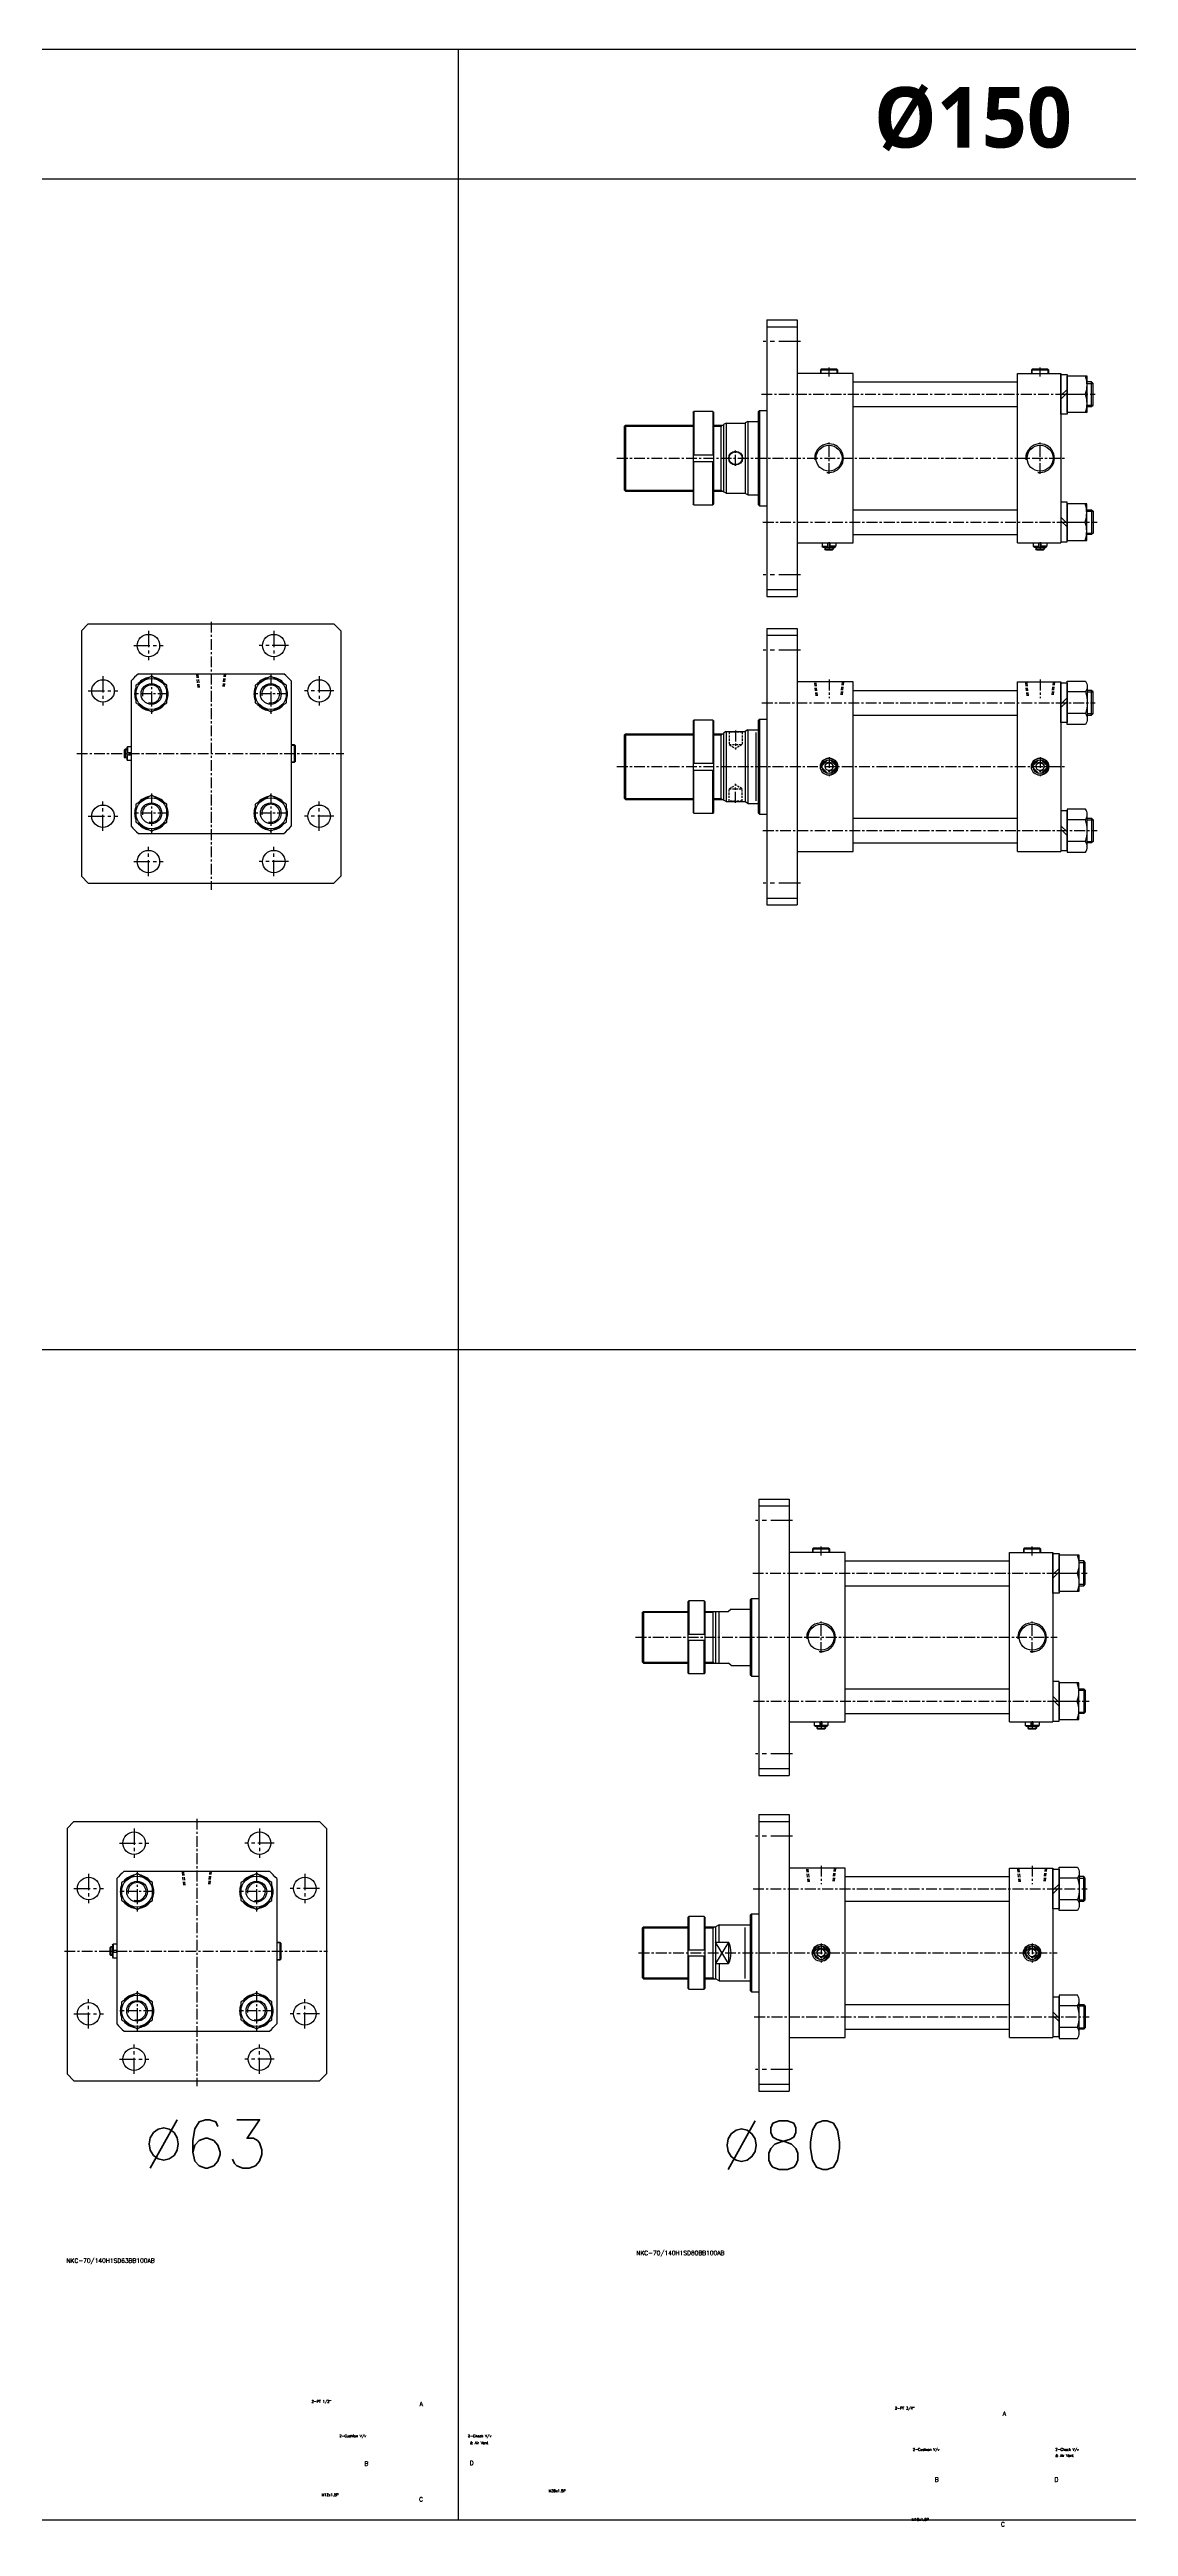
# Model space of a CAD drawing. Extents: x -819 to 29893, y -8942 to 9886.
# Drawn here: x 895 to 2142, y -7 to 2859 of the extents above; entities that cross this region are included whole.
import ezdxf

# ---------------------------------------------------------------- set-up
doc = ezdxf.new("R2010")
doc.units = 0
doc.header["$LTSCALE"] = 10
doc.header["$MEASUREMENT"] = 0
for name, pattern in [('CENTER', [2, 1.25, -0.25, 0.25, -0.25]), ('CENTERX2', [4, 2.5, -0.5, 0.5, -0.5]), ('HIDDEN', [0.375, 0.25, -0.125])]:
    doc.linetypes.add(name, pattern=pattern)
doc.layers.get('0').update_dxf_attribs({"linetype": 'CONTINUOUS'})
doc.layers.get('DEFPOINTS').update_dxf_attribs({"linetype": 'CONTINUOUS'})
for name, color, linetype in [('CEN', 1, 'CENTERX2'), ('CENTER', 1, 'CENTER'), ('ML', 7, 'CONTINUOUS'), ('THIN', 3, 'CONTINUOUS')]:
    doc.layers.add(name, color=color, linetype=linetype)
doc.styles.add('GHS', font='romans', dxfattribs={"bigfont": 'ghs'})
doc.styles.add('문자', font='romans.shx')

msp = doc.modelspace()

# ---------------------------------------------------------------- linework, layer by layer
for p, q in [((9187.2, 2859.1), (0, 2859.1)), ((1367.6, 0), (1367.6, 2859.1)), ((9187.2, 2709.1), (0, 2709.1)), ((9187.2, 1354.5), (0, 1354.5)), ((9187.2, 0), (0, 0))]:
    msp.add_line(p, q)
at = {"layer": 'CEN', "color": 1, "linetype": 'CENTER', "ltscale": 2}
for p, q in [((1763.1, 2521.2), (1720.1, 2521.2)), ((1763.1, 2251.2), (1720.1, 2251.2)), ((1763.1, 2164.2), (1720.1, 2164.2)), ((1763.1, 1894.2), (1720.1, 1894.2)), ((1753.9, 1156.7), (1710.9, 1156.7)), ((1753.9, 886.7), (1710.9, 886.7)), ((1753.9, 791.5), (1710.9, 791.5)), ((1753.9, 521.5), (1710.9, 521.5))]:
    msp.add_line(p, q, dxfattribs=at)
at = {"layer": 'CEN', "color": 1, "linetype": 'CENTER', "ltscale": 1.5}
for p, q in [((1009.1, 2186.3), (1009.1, 2152.3)), ((1154.1, 2186.3), (1154.1, 2152.3)), ((992.1, 2169.3), (1026.1, 2169.3)), ((1171.1, 2169.3), (1137.1, 2169.3)), ((956.6, 2133.8), (956.6, 2099.8)), ((1206.6, 2133.8), (1206.6, 2099.8)), ((939.6, 2116.8), (973.6, 2116.8)), ((1223.6, 2116.8), (1189.6, 2116.8)), ((956.6, 1954.8), (956.6, 1988.8)), ((1206.6, 1954.8), (1206.6, 1988.8)), ((939.6, 1971.8), (973.6, 1971.8)), ((1223.6, 1971.8), (1189.6, 1971.8)), ((1009.1, 1902.3), (1009.1, 1936.3)), ((1154.1, 1902.3), (1154.1, 1936.3)), ((992.1, 1919.3), (1026.1, 1919.3)), ((1171.1, 1919.3), (1137.1, 1919.3)), ((975.5, 783.4), (1009.5, 783.4)), ((992.5, 800.4), (992.5, 766.4)), ((1154.5, 783.4), (1120.5, 783.4)), ((1137.5, 800.4), (1137.5, 766.4)), ((940, 747.9), (940, 713.9)), ((1190, 747.9), (1190, 713.9)), ((923, 730.9), (957, 730.9)), ((1207, 730.9), (1173, 730.9)), ((940, 568.9), (940, 602.9)), ((1190, 568.9), (1190, 602.9)), ((923, 585.9), (957, 585.9)), ((1207, 585.9), (1173, 585.9)), ((992.5, 516.4), (992.5, 550.4)), ((1137.5, 516.4), (1137.5, 550.4)), ((975.5, 533.4), (1009.5, 533.4)), ((1154.5, 533.4), (1120.5, 533.4))]:
    msp.add_line(p, q, dxfattribs=at)
at = {"layer": 'CENTER'}
for p, q in [((1012.6, 2136.2), (1012.6, 2090.3)), ((1150.6, 2136.2), (1150.6, 2090.3)), ((1032.5, 2113.3), (992.7, 2113.3)), ((1170.5, 2113.3), (1130.7, 2113.3)), ((1012.6, 1998.2), (1012.6, 1952.3)), ((1150.6, 1998.2), (1150.6, 1952.3)), ((1032.5, 1975.3), (992.7, 1975.3)), ((1170.5, 1975.3), (1130.7, 1975.3)), ((996, 750.3), (996, 704.4)), ((1134, 750.3), (1134, 704.4)), ((1015.9, 727.4), (976.1, 727.4)), ((1153.9, 727.4), (1114.1, 727.4)), ((996, 612.3), (996, 566.4)), ((1134, 612.3), (1134, 566.4)), ((1015.9, 589.4), (976.1, 589.4)), ((1153.9, 589.4), (1114.1, 589.4))]:
    msp.add_line(p, q, dxfattribs=at)
at = {"layer": 'DEFPOINTS', "color": 0, "linetype": 'ByBlock'}
for p in [(1759.1, 2189.2), (1724.1, 2084.2), (1724.1, 1974.2), (1749.9, 816.5)]:
    msp.add_point(p, dxfattribs=at)
at = {"layer": 'ML'}
for p, q in [((1724.1, 2546.2), (1724.1, 2226.2)), ((1724.1, 2546.2), (1759.1, 2546.2)), ((1724.1, 2538.2), (1759.1, 2538.2)), ((1759.1, 2546.2), (1759.1, 2226.2)), ((1824.1, 2484.2), (1759.1, 2484.2)), ((1787.1, 2489.2), (1786.1, 2488.2)), ((1806.1, 2488.2), (1786.1, 2488.2)), ((1786.1, 2488.2), (1786.1, 2484.2)), ((1805.1, 2489.2), (1787.1, 2489.2)), ((1805.1, 2489.2), (1806.1, 2488.2)), ((1806.1, 2484.2), (1806.1, 2488.2)), ((1824.1, 2288.2), (1824.1, 2484.2)), ((2014.1, 2484.2), (2064.1, 2484.2)), ((2014.1, 2288.2), (2014.1, 2484.2)), ((2031.1, 2489.2), (2030.1, 2488.2)), ((2050.1, 2488.2), (2030.1, 2488.2)), ((2030.1, 2488.2), (2030.1, 2484.2)), ((2049.1, 2489.2), (2031.1, 2489.2)), ((2049.1, 2489.2), (2050.1, 2488.2)), ((2050.1, 2484.2), (2050.1, 2488.2)), ((2064.1, 2484.2), (2064.1, 2288.2)), ((2071.3, 2465.8), (2064.1, 2458.6)), ((2099.7, 2445.9), (2099.7, 2474.5)), ((1638.9, 2439.2), (1639.9, 2440.2)), ((1638.9, 2439.2), (1638.9, 2333.2)), ((1639.9, 2440.2), (1639.9, 2390.2)), ((1661.9, 2440.2), (1639.9, 2440.2)), ((1661.9, 2440.2), (1661.9, 2390.2)), ((1661.9, 2440.2), (1662.9, 2439.2)), ((1662.9, 2333.2), (1662.9, 2439.2)), ((1715.6, 2441.2), (1714.1, 2439.7)), ((1714.1, 2439.7), (1714.1, 2332.7)), ((1715.6, 2441.2), (1715.6, 2331.2)), ((1715.6, 2441.2), (1724.1, 2441.2)), ((2071.3, 2461.8), (2064.1, 2454.6)), ((2071.3, 2460.2), (2092.2, 2460.2)), ((1559.1, 2422.7), (1560.6, 2424.2)), ((1559.1, 2422.7), (1559.1, 2349.7)), ((1560.6, 2424.2), (1560.6, 2348.2)), ((1671.1, 2424.2), (1671.1, 2348.2)), ((1677.1, 2426.7), (1674.1, 2425)), ((1674.1, 2425), (1674.1, 2347.4)), ((1677.1, 2426.7), (1677.1, 2345.7)), ((1702.1, 2428.7), (1699.1, 2427)), ((1699.1, 2427), (1699.1, 2345.4)), ((1702.1, 2428.7), (1702.1, 2343.7)), ((1638.9, 2390.2), (1662.9, 2390.2)), ((1638.9, 2382.2), (1662.9, 2382.2)), ((1639.9, 2332.2), (1639.9, 2382.2)), ((1661.9, 2332.2), (1661.9, 2382.2)), ((1559.1, 2349.7), (1560.6, 2348.2)), ((1639.9, 2332.2), (1638.9, 2333.2)), ((1639.9, 2332.2), (1661.9, 2332.2)), ((1661.9, 2332.2), (1662.9, 2333.2)), ((1677.1, 2345.7), (1674.1, 2347.4)), ((1702.1, 2343.7), (1699.1, 2345.4)), ((1715.6, 2331.2), (1714.1, 2332.7)), ((1715.6, 2331.2), (1724.1, 2331.2)), ((2099.7, 2326.5), (2099.7, 2297.9)), ((2071.3, 2310.6), (2064.1, 2317.8)), ((2071.3, 2306.6), (2064.1, 2313.8)), ((2071.3, 2312.2), (2092.2, 2312.2)), ((1759.1, 2288.2), (1824.1, 2288.2)), ((1788.1, 2288.2), (1788.1, 2284.2)), ((1788.1, 2284.2), (1794.8, 2284.2)), ((1789.1, 2283.2), (1788.1, 2284.2)), ((1789.1, 2283.2), (1803.1, 2283.2)), ((1791.1, 2283.2), (1791.1, 2281.2)), ((1791.1, 2281.2), (1801.1, 2281.2)), ((1792.1, 2280.2), (1791.1, 2281.2)), ((1792.1, 2280.2), (1800.1, 2280.2)), ((1794.8, 2283.2), (1794.8, 2288.2)), ((1797.4, 2283.2), (1797.4, 2288.2)), ((1804.1, 2284.2), (1797.4, 2284.2)), ((1800.1, 2280.2), (1801.1, 2281.2)), ((1801.1, 2283.2), (1801.1, 2281.2)), ((1803.1, 2283.2), (1804.1, 2284.2)), ((1804.1, 2288.2), (1804.1, 2284.2)), ((2014.1, 2288.2), (2064.1, 2288.2)), ((2032.1, 2288.2), (2032.1, 2284.2)), ((2032.1, 2284.2), (2038.8, 2284.2)), ((2033.1, 2283.2), (2032.1, 2284.2)), ((2033.1, 2283.2), (2047.1, 2283.2)), ((2035.1, 2283.2), (2035.1, 2281.2)), ((2035.1, 2281.2), (2045.1, 2281.2)), ((2036.1, 2280.2), (2035.1, 2281.2)), ((2036.1, 2280.2), (2044.1, 2280.2)), ((2038.8, 2283.2), (2038.8, 2288.2)), ((2041.4, 2283.2), (2041.4, 2288.2)), ((2048.1, 2284.2), (2041.4, 2284.2)), ((2044.1, 2280.2), (2045.1, 2281.2)), ((2045.1, 2283.2), (2045.1, 2281.2)), ((2047.1, 2283.2), (2048.1, 2284.2)), ((2048.1, 2288.2), (2048.1, 2284.2)), ((1724.1, 2234.2), (1759.1, 2234.2)), ((1724.1, 2226.2), (1759.1, 2226.2)), ((939.6, 2194.3), (931.6, 2186.3)), ((931.6, 2186.3), (931.6, 1902.3)), ((939.6, 2194.3), (1223.6, 2194.3)), ((1223.6, 2194.3), (1231.6, 2186.3)), ((1231.6, 2186.3), (1231.6, 1902.3)), ((1724.1, 2189.2), (1724.1, 1869.2)), ((1724.1, 2189.2), (1759.1, 2189.2)), ((1724.1, 2181.2), (1759.1, 2181.2)), ((1759.1, 2189.2), (1759.1, 1869.2)), ((989.1, 2128.4), (989.1, 2004.3)), ((997.6, 2136.8), (1165.7, 2136.8)), ((1174.1, 2128.4), (1174.1, 2004.3)), ((1824.1, 2127.2), (1759.1, 2127.2)), ((1824.1, 1931.2), (1824.1, 2127.2)), ((2014.1, 1931.2), (2014.1, 2127.2)), ((2014.1, 2127.2), (2064.1, 2127.2)), ((2064.1, 2127.2), (2064.1, 1931.2)), ((2094.6, 2122), (2094.6, 2084.4)), ((2071.3, 2108.8), (2064.1, 2101.6)), ((2071.3, 2104.7), (2064.1, 2097.5)), ((2092.6, 2115.7), (2071.3, 2115.7)), ((2099.7, 2088.9), (2099.7, 2117.5)), ((1559.1, 2065.7), (1560.6, 2067.2)), ((1559.1, 2065.7), (1559.1, 1992.7)), ((1560.6, 2067.2), (1560.6, 1991.2)), ((1638.9, 2082.2), (1639.9, 2083.2)), ((1638.9, 2082.2), (1638.9, 1976.2)), ((1639.9, 2083.2), (1639.9, 2033.2)), ((1661.9, 2083.2), (1639.9, 2083.2)), ((1661.9, 2083.2), (1661.9, 2033.2)), ((1661.9, 2083.2), (1662.9, 2082.2)), ((1662.9, 1976.2), (1662.9, 2082.2)), ((1671.1, 2067.2), (1671.1, 1991.2)), ((1677.1, 2069.7), (1674.1, 2067.9)), ((1674.1, 2067.9), (1674.1, 1990.4)), ((1677.1, 2069.7), (1677.1, 1988.7)), ((1702.1, 2071.7), (1699.1, 2069.9)), ((1699.1, 2069.9), (1699.1, 1988.4)), ((1702.1, 2071.7), (1702.1, 1986.7)), ((1715.6, 2084.2), (1714.1, 2082.7)), ((1714.1, 2082.7), (1714.1, 1975.7)), ((1715.6, 2084.2), (1715.6, 1974.2)), ((1715.6, 2084.2), (1724.1, 2084.2)), ((2092.6, 2090.6), (2071.3, 2090.6)), ((981.1, 2048.3), (982.1, 2049.3)), ((981.1, 2048.3), (981.1, 2040.3)), ((981.1, 2040.3), (982.1, 2039.3)), ((982.1, 2049.3), (982.1, 2039.3)), ((984.1, 2049.3), (982.1, 2049.3)), ((984.1, 2039.3), (982.1, 2039.3)), ((984.1, 2051.3), (985.1, 2052.3)), ((984.1, 2051.3), (984.1, 2037.3)), ((984.1, 2045.6), (989.1, 2045.6)), ((984.1, 2043), (989.1, 2043)), ((984.1, 2037.3), (985.1, 2036.3)), ((989.1, 2052.3), (985.1, 2052.3)), ((985.1, 2052.3), (985.1, 2045.6)), ((985.1, 2036.3), (985.1, 2043)), ((989.1, 2036.3), (985.1, 2036.3)), ((989.1, 2052.3), (989.1, 2036.3)), ((1178.1, 2054.3), (1174.1, 2054.3)), ((1179.1, 2053.3), (1178.1, 2054.3)), ((1178.1, 2034.3), (1178.1, 2054.3)), ((1179.1, 2035.3), (1178.1, 2034.3)), ((1179.1, 2035.3), (1179.1, 2053.3)), ((1794.8, 2037.1), (1788.2, 2030.5)), ((1797.4, 2037.1), (1804, 2030.5)), ((2038.8, 2037.1), (2032.2, 2030.5)), ((2041.4, 2037.1), (2048, 2030.5)), ((1174.1, 2034.3), (1178.1, 2034.3)), ((1638.9, 2033.2), (1662.9, 2033.2)), ((1638.9, 2025.2), (1662.9, 2025.2)), ((1639.9, 1975.2), (1639.9, 2025.2)), ((1661.9, 1975.2), (1661.9, 2025.2)), ((1788.2, 2027.9), (1794.8, 2021.3)), ((1804, 2027.9), (1797.4, 2021.3)), ((2032.2, 2027.9), (2038.8, 2021.3)), ((2048, 2027.9), (2041.4, 2021.3)), ((1559.1, 1992.7), (1560.6, 1991.2)), ((1677.1, 1988.7), (1674.1, 1990.4)), ((1702.1, 1986.7), (1699.1, 1988.4)), ((1639.9, 1975.2), (1638.9, 1976.2)), ((1639.9, 1975.2), (1661.9, 1975.2)), ((1661.9, 1975.2), (1662.9, 1976.2)), ((1715.6, 1974.2), (1714.1, 1975.7)), ((1715.6, 1974.2), (1724.1, 1974.2)), ((2071.3, 1953.6), (2064.1, 1960.8)), ((2071.3, 1949.5), (2064.1, 1956.7)), ((2092.6, 1967.7), (2071.3, 1967.7)), ((2094.6, 1936.4), (2094.6, 1974)), ((2099.7, 1969.5), (2099.7, 1940.9)), ((1759.1, 1931.2), (1824.1, 1931.2)), ((2014.1, 1931.2), (2064.1, 1931.2)), ((2092.6, 1942.6), (2071.3, 1942.6)), ((931.6, 1902.3), (939.6, 1894.3)), ((939.6, 1894.3), (1223.6, 1894.3)), ((1231.6, 1902.3), (1223.6, 1894.3)), ((1724.1, 1877.2), (1759.1, 1877.2)), ((1724.1, 1869.2), (1759.1, 1869.2)), ((1714.9, 1181.7), (1714.9, 861.7)), ((1714.9, 1181.7), (1749.9, 1181.7)), ((1749.9, 1181.7), (1749.9, 861.7)), ((1714.9, 1173.7), (1749.9, 1173.7)), ((1814.9, 1119.7), (1749.9, 1119.7)), ((1777.9, 1124.7), (1776.9, 1123.7)), ((1796.9, 1123.7), (1776.9, 1123.7)), ((1776.9, 1123.7), (1776.9, 1119.7)), ((1795.9, 1124.7), (1777.9, 1124.7)), ((1795.9, 1124.7), (1796.9, 1123.7)), ((1796.9, 1119.7), (1796.9, 1123.7)), ((1814.9, 923.7), (1814.9, 1119.7)), ((2004.9, 1119.7), (2054.9, 1119.7)), ((2004.9, 923.7), (2004.9, 1119.7)), ((2021.9, 1124.7), (2020.9, 1123.7)), ((2040.9, 1123.7), (2020.9, 1123.7)), ((2020.9, 1123.7), (2020.9, 1119.7)), ((2039.9, 1124.7), (2021.9, 1124.7)), ((2039.9, 1124.7), (2040.9, 1123.7)), ((2040.9, 1119.7), (2040.9, 1123.7)), ((2054.9, 1119.7), (2054.9, 923.7)), ((2062.1, 1101.4), (2054.9, 1094.2)), ((2062.1, 1097.3), (2054.9, 1090.1)), ((2062.1, 1095.7), (2083.1, 1095.7)), ((2090.6, 1081.4), (2090.6, 1110)), ((1632.9, 1062.7), (1633.9, 1063.7)), ((1632.9, 1062.7), (1632.9, 980.7)), ((1633.9, 1063.7), (1633.9, 1025.2)), ((1651.9, 1063.7), (1633.9, 1063.7)), ((1651.9, 1063.7), (1651.9, 1025.2)), ((1651.9, 1063.7), (1652.9, 1062.7)), ((1652.9, 980.7), (1652.9, 1062.7)), ((1704.9, 1065.2), (1706.4, 1066.7)), ((1704.9, 1065.2), (1704.9, 978.2)), ((1706.4, 1066.7), (1706.4, 976.7)), ((1579.9, 1050.2), (1581.4, 1051.7)), ((1579.9, 1050.2), (1579.9, 993.2)), ((1581.4, 1051.7), (1581.4, 991.7)), ((1661.9, 1051.7), (1661.9, 991.7)), ((1664.9, 1051.7), (1664.9, 991.5)), ((1668.9, 991.7), (1668.9, 1051.7)), ((1682.9, 1054.2), (1679.9, 1051.7)), ((1632.9, 1025.2), (1652.9, 1025.2)), ((1632.9, 1018.2), (1652.9, 1018.2)), ((1633.9, 979.7), (1633.9, 1018.2)), ((1651.9, 979.7), (1651.9, 1018.2)), ((1579.9, 993.2), (1581.4, 991.7)), ((1632.9, 980.7), (1633.9, 979.7)), ((1633.9, 979.7), (1651.9, 979.7)), ((1651.9, 979.7), (1652.9, 980.7)), ((1682.9, 989.2), (1679.9, 991.7)), ((1704.9, 978.2), (1706.4, 976.7)), ((2062.1, 946.2), (2054.9, 953.4)), ((2062.1, 942.1), (2054.9, 949.3)), ((2062.1, 947.7), (2083.1, 947.7)), ((2090.6, 962), (2090.6, 933.4)), ((1749.9, 923.7), (1814.9, 923.7)), ((1778.9, 923.7), (1778.9, 919.7)), ((1778.9, 919.7), (1785.7, 919.7)), ((1779.9, 918.7), (1778.9, 919.7)), ((1779.9, 918.7), (1793.9, 918.7)), ((1781.9, 918.7), (1781.9, 916.7)), ((1785.7, 918.7), (1785.7, 923.7)), ((1788.2, 918.7), (1788.2, 923.7)), ((1794.9, 919.7), (1788.2, 919.7)), ((1791.9, 918.7), (1791.9, 916.7)), ((1793.9, 918.7), (1794.9, 919.7)), ((1794.9, 923.7), (1794.9, 919.7)), ((2004.9, 923.7), (2054.9, 923.7)), ((2022.9, 923.7), (2022.9, 919.7)), ((2022.9, 919.7), (2029.7, 919.7)), ((2023.9, 918.7), (2022.9, 919.7)), ((2023.9, 918.7), (2037.9, 918.7)), ((2025.9, 918.7), (2025.9, 916.7)), ((2029.7, 918.7), (2029.7, 923.7)), ((2032.2, 918.7), (2032.2, 923.7)), ((2038.9, 919.7), (2032.2, 919.7)), ((2035.9, 918.7), (2035.9, 916.7)), ((2037.9, 918.7), (2038.9, 919.7)), ((2038.9, 923.7), (2038.9, 919.7)), ((1781.9, 916.7), (1791.9, 916.7)), ((1782.9, 915.7), (1781.9, 916.7)), ((1782.9, 915.7), (1790.9, 915.7)), ((1790.9, 915.7), (1791.9, 916.7)), ((2025.9, 916.7), (2035.9, 916.7)), ((2026.9, 915.7), (2025.9, 916.7)), ((2026.9, 915.7), (2034.9, 915.7)), ((2034.9, 915.7), (2035.9, 916.7)), ((1714.9, 869.7), (1749.9, 869.7)), ((1714.9, 861.7), (1749.9, 861.7)), ((923, 808.4), (915, 800.4)), ((923, 808.4), (1207, 808.4)), ((1207, 808.4), (1215, 800.4)), ((1714.9, 816.5), (1714.9, 496.5)), ((1714.9, 816.5), (1749.9, 816.5)), ((1714.9, 808.5), (1749.9, 808.5)), ((1749.9, 816.5), (1749.9, 496.5)), ((915, 800.4), (915, 516.4)), ((1215, 800.4), (1215, 516.4)), ((980.9, 750.9), (1149, 750.9)), ((1814.9, 754.5), (1749.9, 754.5)), ((1814.9, 558.5), (1814.9, 754.5)), ((2004.9, 558.5), (2004.9, 754.5)), ((2004.9, 754.5), (2054.9, 754.5)), ((2054.9, 754.5), (2054.9, 558.5)), ((2085.4, 749.3), (2085.4, 711.7)), ((972.5, 742.5), (972.5, 574.3)), ((1157.5, 742.5), (1157.5, 574.3)), ((2062.1, 736.1), (2054.9, 728.9)), ((2062.1, 732.1), (2054.9, 724.9)), ((2083.5, 743), (2062.1, 743)), ((2083.5, 718), (2062.1, 718)), ((2090.6, 716.2), (2090.6, 744.8)), ((1632.9, 697.5), (1633.9, 698.5)), ((1632.9, 697.5), (1632.9, 615.5)), ((1651.9, 698.5), (1633.9, 698.5)), ((1633.9, 698.5), (1633.9, 660)), ((1651.9, 698.5), (1652.9, 697.5)), ((1651.9, 698.5), (1651.9, 660)), ((1652.9, 615.5), (1652.9, 697.5)), ((1668.9, 689), (1664.9, 686.7)), ((1668.9, 669), (1668.9, 689)), ((1704.9, 700), (1706.4, 701.5)), ((1704.9, 700), (1704.9, 613)), ((1706.4, 701.5), (1706.4, 611.5)), ((964.5, 662.4), (965.5, 663.4)), ((964.5, 662.4), (964.5, 654.4)), ((965.5, 663.4), (965.5, 653.4)), ((967.5, 663.4), (965.5, 663.4)), ((967.5, 665.4), (968.5, 666.4)), ((967.5, 665.4), (967.5, 651.4)), ((967.5, 659.7), (972.5, 659.7)), ((972.5, 666.4), (968.5, 666.4)), ((968.5, 666.4), (968.5, 659.7)), ((972.5, 666.4), (972.5, 650.4)), ((1161.5, 668.4), (1157.5, 668.4)), ((1162.5, 667.4), (1161.5, 668.4)), ((1161.5, 648.4), (1161.5, 668.4)), ((1162.5, 649.4), (1162.5, 667.4)), ((1579.9, 685), (1581.4, 686.5)), ((1579.9, 685), (1579.9, 628)), ((1581.4, 686.5), (1581.4, 626.5)), ((1632.9, 660), (1652.9, 660)), ((1661.9, 686.5), (1661.9, 626.5)), ((1664.9, 686.7), (1664.9, 626.3)), ((1664.9, 669), (1679.9, 669)), ((1679.9, 669), (1679.9, 644)), ((1785.7, 664.4), (1779.1, 657.8)), ((1788.2, 664.4), (1794.8, 657.8)), ((2029.7, 664.4), (2023.1, 657.8)), ((2032.2, 664.4), (2038.8, 657.8)), ((964.5, 654.4), (965.5, 653.4)), ((967.5, 653.4), (965.5, 653.4)), ((967.5, 657.1), (972.5, 657.1)), ((967.5, 651.4), (968.5, 650.4)), ((968.5, 650.4), (968.5, 657.1)), ((972.5, 650.4), (968.5, 650.4)), ((1157.5, 648.4), (1161.5, 648.4)), ((1162.5, 649.4), (1161.5, 648.4)), ((1632.9, 653), (1652.9, 653)), ((1633.9, 614.5), (1633.9, 653)), ((1651.9, 614.5), (1651.9, 653)), ((1664.9, 644), (1679.9, 644)), ((1668.9, 644), (1668.9, 624)), ((1779.1, 655.2), (1785.7, 648.6)), ((1794.8, 655.2), (1788.2, 648.6)), ((2023.1, 655.2), (2029.7, 648.6)), ((2038.8, 655.2), (2032.2, 648.6)), ((1579.9, 628), (1581.4, 626.5)), ((1632.9, 615.5), (1633.9, 614.5)), ((1633.9, 614.5), (1651.9, 614.5)), ((1651.9, 614.5), (1652.9, 615.5)), ((1668.9, 624), (1664.9, 626.3)), ((1704.9, 613), (1706.4, 611.5)), ((2062.1, 580.9), (2054.9, 588.1)), ((2062.1, 576.9), (2054.9, 584.1)), ((2083.5, 595), (2062.1, 595)), ((2085.4, 563.7), (2085.4, 601.3)), ((2090.6, 596.8), (2090.6, 568.2)), ((980.9, 565.9), (1149, 565.9)), ((1749.9, 558.5), (1814.9, 558.5)), ((2004.9, 558.5), (2054.9, 558.5)), ((2083.5, 570), (2062.1, 570)), ((915, 516.4), (923, 508.4)), ((1215, 516.4), (1207, 508.4)), ((923, 508.4), (1207, 508.4)), ((1714.9, 504.5), (1749.9, 504.5)), ((1714.9, 496.5), (1749.9, 496.5))]:
    msp.add_line(p, q, dxfattribs=at)
at = {"layer": 'ML', "color": 2}
for p, q in [((1786.6, 2488.7), (1786.6, 2484.2)), ((1805.6, 2484.2), (1805.6, 2488.7)), ((2030.6, 2488.7), (2030.6, 2484.2)), ((2049.6, 2484.2), (2049.6, 2488.7)), ((1671.1, 2423.2), (1672.8, 2424.2)), ((1671.1, 2349.2), (1672.8, 2348.2)), ((1791.6, 2283.2), (1791.6, 2280.7)), ((1800.6, 2283.2), (1800.6, 2280.7)), ((2035.6, 2283.2), (2035.6, 2280.7)), ((2044.6, 2283.2), (2044.6, 2280.7)), ((1671.1, 2066.2), (1672.8, 2067.2)), ((1711.6, 2068.7), (1711.6, 1989.7)), ((984.1, 2048.8), (981.6, 2048.8)), ((984.1, 2039.8), (981.6, 2039.8)), ((1178.6, 2053.8), (1174.1, 2053.8)), ((1174.1, 2034.8), (1178.6, 2034.8)), ((1671.1, 1992.2), (1672.8, 1991.2)), ((1777.4, 1124.2), (1777.4, 1119.7)), ((1796.4, 1119.7), (1796.4, 1124.2)), ((2021.4, 1124.2), (2021.4, 1119.7)), ((2040.4, 1119.7), (2040.4, 1124.2)), ((1661.9, 1050.7), (1663.7, 1051.7)), ((1661.9, 992.7), (1663.7, 991.7)), ((1782.4, 918.7), (1782.4, 916.2)), ((1791.4, 918.7), (1791.4, 916.2)), ((2026.4, 918.7), (2026.4, 916.2)), ((2035.4, 918.7), (2035.4, 916.2)), ((967.5, 662.9), (965, 662.9)), ((1162, 667.9), (1157.5, 667.9)), ((1661.9, 685.5), (1663.7, 686.5)), ((1679.9, 644), (1664.9, 669)), ((1679.9, 669), (1664.9, 644)), ((1698.7, 686), (1698.7, 627)), ((967.5, 653.9), (965, 653.9)), ((1157.5, 648.9), (1162, 648.9)), ((1661.9, 627.5), (1663.7, 626.5))]:
    msp.add_line(p, q, dxfattribs=at)
at = {"layer": 'ML', "color": 1, "linetype": 'CENTER'}
for p, q in [((1796.1, 2480.9), (1796.1, 2491.3)), ((2040.1, 2480.9), (2040.1, 2491.3)), ((1717.9, 2460.2), (2103.7, 2460.2)), ((1550.8, 2386.2), (2069.1, 2386.2)), ((1688.1, 2377.4), (1688.1, 2395)), ((1796.1, 2367.9), (1796.1, 2404.5)), ((2040.1, 2367.9), (2040.1, 2404.5)), ((1719.6, 2312.2), (2106, 2312.2)), ((1796.1, 2289), (1796.1, 2279.5)), ((2040.1, 2289), (2040.1, 2279.5)), ((1081.6, 2196.8), (1081.6, 1886.7)), ((1796.1, 2129.9), (1796.1, 2108.6)), ((2040.1, 2129.9), (2040.1, 2108.6)), ((1718.5, 2103.2), (2103.7, 2103.2)), ((1688.1, 2070.9), (1688.1, 2049)), ((926.2, 2044.3), (1235.1, 2044.3)), ((1796.1, 2040.2), (1796.1, 2018.2)), ((2040.1, 2040.2), (2040.1, 2018.2)), ((1550.8, 2029.2), (2069.1, 2029.2)), ((1688.1, 1987.4), (1688.1, 2009.3)), ((1719.6, 1955.2), (2106, 1955.2)), ((1786.9, 1116.4), (1786.9, 1126.9)), ((2030.9, 1116.4), (2030.9, 1126.9)), ((1708, 1095.7), (2094.6, 1095.7)), ((1786.9, 1003.5), (1786.9, 1040)), ((2030.9, 1003.5), (2030.9, 1040)), ((1572.5, 1021.7), (2059.9, 1021.7)), ((1708.8, 947.7), (2096.8, 947.7)), ((1786.9, 924.6), (1786.9, 915)), ((2030.9, 924.6), (2030.9, 915)), ((1065, 811.7), (1065, 502.3)), ((1786.9, 757.2), (1786.9, 735.9)), ((2030.9, 757.2), (2030.9, 735.9)), ((1708.3, 730.5), (2094.6, 730.5)), ((1786.9, 667.5), (1786.9, 645.5)), ((2030.9, 667.5), (2030.9, 645.5)), ((912, 658.4), (1216.1, 658.4)), ((1575.9, 656.5), (2059.9, 656.5)), ((1709.7, 582.5), (2096.8, 582.5))]:
    msp.add_line(p, q, dxfattribs=at)
at = {"layer": 'ML', "color": 7, "linetype": 'Continuous'}
for p, q in [((1824.1, 2474.5), (2014.1, 2474.5)), ((1824.1, 2445.9), (2014.1, 2445.9)), ((1560.6, 2424.2), (1638.9, 2424.2)), ((1662.9, 2424.2), (1674.1, 2424.2)), ((1677.1, 2426.7), (1699.1, 2426.7)), ((1702.1, 2428.7), (1714.1, 2428.7)), ((1560.6, 2348.2), (1638.9, 2348.2)), ((1662.9, 2348.2), (1674.1, 2348.2)), ((1677.1, 2345.7), (1699.1, 2345.7)), ((1702.1, 2343.7), (1714.1, 2343.7)), ((1824.1, 2326.5), (2014.1, 2326.5)), ((1824.1, 2297.9), (2014.1, 2297.9)), ((1824.1, 2117.5), (2014.1, 2117.5)), ((1560.6, 2067.2), (1638.9, 2067.2)), ((1662.9, 2067.2), (1674.1, 2067.2)), ((1677.1, 2069.7), (1699.1, 2069.7)), ((1702.1, 2071.7), (1714.1, 2071.7)), ((1824.1, 2088.9), (2014.1, 2088.9)), ((989.1, 2004.3), (989.1, 1960.2)), ((1174.1, 2004.3), (1174.1, 1960.2)), ((1560.6, 1991.2), (1638.9, 1991.2)), ((1662.9, 1991.2), (1674.1, 1991.2)), ((1677.1, 1988.7), (1699.1, 1988.7)), ((1702.1, 1986.7), (1714.1, 1986.7)), ((997.6, 1951.8), (1165.7, 1951.8)), ((1824.1, 1969.5), (2014.1, 1969.5)), ((1824.1, 1940.9), (2014.1, 1940.9)), ((1814.9, 1110), (2004.9, 1110)), ((1706.4, 1066.7), (1714.9, 1066.7)), ((1814.9, 1081.4), (2004.9, 1081.4)), ((1581.4, 1051.7), (1632.9, 1051.7)), ((1652.9, 1051.7), (1664.9, 1051.7)), ((1664.9, 1051.7), (1679.9, 1051.7)), ((1682.9, 1054.2), (1704.9, 1054.2)), ((1581.4, 991.7), (1632.9, 991.7)), ((1652.9, 991.7), (1664.9, 991.7)), ((1664.9, 991.7), (1679.9, 991.7)), ((1682.9, 989.2), (1704.9, 989.2)), ((1706.4, 976.7), (1714.9, 976.7)), ((1814.9, 962), (2004.9, 962)), ((1814.9, 933.4), (2004.9, 933.4)), ((1814.9, 744.8), (2004.9, 744.8)), ((1668.9, 689), (1704.9, 689)), ((1706.4, 701.5), (1714.9, 701.5)), ((1814.9, 716.2), (2004.9, 716.2)), ((1581.4, 686.5), (1632.9, 686.5)), ((1652.9, 686.5), (1664.9, 686.5)), ((1581.4, 626.5), (1632.9, 626.5)), ((1652.9, 626.5), (1664.9, 626.5)), ((1668.9, 624), (1704.9, 624)), ((1706.4, 611.5), (1714.9, 611.5)), ((1814.9, 596.8), (2004.9, 596.8)), ((1814.9, 568.2), (2004.9, 568.2))]:
    msp.add_line(p, q, dxfattribs=at)
at = {"layer": 'ML', "color": 2, "linetype": 'Continuous'}
for p, q in [((1559.6, 2423.2), (1638.9, 2423.2)), ((1662.9, 2423.2), (1671.1, 2423.2)), ((1559.6, 2349.2), (1638.9, 2349.2)), ((1662.9, 2349.2), (1671.1, 2349.2)), ((1559.6, 2066.2), (1638.9, 2066.2)), ((1662.9, 2066.2), (1671.1, 2066.2)), ((1559.6, 1992.2), (1638.9, 1992.2)), ((1662.9, 1992.2), (1671.1, 1992.2)), ((1580.4, 1050.7), (1632.9, 1050.7)), ((1652.9, 1050.7), (1661.9, 1050.7)), ((1580.4, 992.7), (1632.9, 992.7)), ((1652.9, 992.7), (1661.9, 992.7)), ((1580.4, 685.5), (1632.9, 685.5)), ((1652.9, 685.5), (1661.9, 685.5)), ((1580.4, 627.5), (1632.9, 627.5)), ((1652.9, 627.5), (1661.9, 627.5))]:
    msp.add_line(p, q, dxfattribs=at)
at = {"layer": 'ML', "color": 6, "linetype": 'HIDDEN', "ltscale": 1.5}
for p, q in [((1066.6, 2120.8), (1065, 2136.8)), ((1068.2, 2120.8), (1066.6, 2136.8)), ((1096.6, 2136.8), (1095, 2120.8)), ((1098.2, 2136.8), (1096.6, 2120.8)), ((1781.1, 2111.2), (1779.5, 2127.2)), ((1782.7, 2111.2), (1781.1, 2127.2)), ((1811.1, 2127.2), (1809.5, 2111.2)), ((1812.7, 2127.2), (1811.1, 2111.2)), ((2025.1, 2111.2), (2023.5, 2127.2)), ((2026.7, 2111.2), (2025.1, 2127.2)), ((2055.1, 2127.2), (2053.5, 2111.2)), ((2056.7, 2127.2), (2055.1, 2111.2)), ((1050, 734.9), (1048.4, 750.9)), ((1051.6, 734.9), (1050, 750.9)), ((1080, 750.9), (1078.4, 734.9)), ((1081.6, 750.9), (1080, 734.9)), ((1771.9, 738.5), (1770.3, 754.5)), ((1773.5, 738.5), (1771.9, 754.5)), ((1801.9, 754.5), (1800.3, 738.5)), ((1803.5, 754.5), (1801.9, 738.5)), ((2015.9, 738.5), (2014.3, 754.5)), ((2017.5, 738.5), (2015.9, 754.5)), ((2045.9, 754.5), (2044.3, 738.5)), ((2047.5, 754.5), (2045.9, 738.5))]:
    msp.add_line(p, q, dxfattribs=at)
at = {"layer": 'ML', "color": 6, "linetype": 'HIDDEN'}
for p, q in [((1680.1, 2069.7), (1680.6, 2069.2)), ((1680.6, 2069.2), (1680.6, 2054.7)), ((1695.6, 2069.2), (1680.6, 2069.2)), ((1696.1, 2069.7), (1695.6, 2069.2)), ((1695.6, 2069.2), (1695.6, 2054.7)), ((1680.6, 2054.7), (1695.6, 2054.7)), ((1680.6, 2054.7), (1688.1, 2050.3)), ((1695.6, 2054.7), (1688.1, 2050.3)), ((1680.6, 2003.7), (1688.1, 2008)), ((1695.6, 2003.7), (1688.1, 2008)), ((1680.1, 1988.7), (1680.6, 1989.2)), ((1680.6, 2003.7), (1695.6, 2003.7)), ((1680.6, 1989.2), (1680.6, 2003.7)), ((1695.6, 1989.2), (1680.6, 1989.2)), ((1695.6, 1989.2), (1695.6, 2003.7)), ((1696.1, 1988.7), (1695.6, 1989.2))]:
    msp.add_line(p, q, dxfattribs=at)
at = {"layer": 'ML'}
for points in [[(2064.1, 2437.3), (2064.1, 2483.1), (2071.3, 2483.1), (2071.3, 2437.3), (2064.1, 2437.3)], [(2094.1, 2445.9), (2099.7, 2445.9), (2101.4, 2447.6), (2101.4, 2472.8), (2099.7, 2474.5), (2094.1, 2474.5)], [(2064.1, 2335.1), (2064.1, 2289.3), (2071.3, 2289.3), (2071.3, 2335.1), (2064.1, 2335.1)], [(2094.1, 2326.5), (2099.7, 2326.5), (2101.4, 2324.8), (2101.4, 2299.6), (2099.7, 2297.9), (2094.1, 2297.9)], [(994.6, 2123.7), (994.6, 2102.9), (1012.6, 2092.5), (1030.6, 2102.9), (1030.6, 2123.7), (1012.6, 2134.1), (994.6, 2123.7)], [(1132.6, 2123.7), (1132.6, 2102.9), (1150.6, 2092.5), (1168.6, 2102.9), (1168.6, 2123.7), (1150.6, 2134.1), (1132.6, 2123.7)], [(2064.1, 2080.2), (2064.1, 2126.1), (2071.3, 2126.1), (2071.3, 2080.2), (2064.1, 2080.2)], [(2094.6, 2088.9), (2099.7, 2088.9), (2101.4, 2090.6), (2101.4, 2115.8), (2099.7, 2117.5), (2094.6, 2117.5)], [(994.6, 1985.7), (994.6, 1964.9), (1012.6, 1954.5), (1030.6, 1964.9), (1030.6, 1985.7), (1012.6, 1996.1), (994.6, 1985.7)], [(1132.6, 1985.7), (1132.6, 1964.9), (1150.6, 1954.5), (1168.6, 1964.9), (1168.6, 1985.7), (1150.6, 1996.1), (1132.6, 1985.7)], [(2064.1, 1978.1), (2064.1, 1932.2), (2071.3, 1932.2), (2071.3, 1978.1), (2064.1, 1978.1)], [(2094.6, 1969.5), (2099.7, 1969.5), (2101.4, 1967.8), (2101.4, 1942.6), (2099.7, 1940.9), (2094.6, 1940.9)], [(2054.9, 1072.8), (2054.9, 1118.7), (2062.1, 1118.7), (2062.1, 1072.8), (2054.9, 1072.8)], [(2085, 1081.4), (2090.6, 1081.4), (2092.3, 1083.2), (2092.3, 1108.3), (2090.6, 1110), (2085, 1110)], [(2054.9, 970.7), (2054.9, 924.8), (2062.1, 924.8), (2062.1, 970.7), (2054.9, 970.7)], [(2085, 962), (2090.6, 962), (2092.3, 960.3), (2092.3, 935.2), (2090.6, 933.4), (2085, 933.4)], [(978, 737.8), (978, 717), (996, 706.6), (1014, 717), (1014, 737.8), (996, 748.2), (978, 737.8)], [(1116, 737.8), (1116, 717), (1134, 706.6), (1152, 717), (1152, 737.8), (1134, 748.2), (1116, 737.8)], [(2054.9, 707.6), (2054.9, 753.4), (2062.1, 753.4), (2062.1, 707.6), (2054.9, 707.6)], [(2085.4, 716.2), (2090.6, 716.2), (2092.3, 717.9), (2092.3, 743.1), (2090.6, 744.8), (2085.4, 744.8)], [(978, 599.8), (978, 579), (996, 568.6), (1014, 579), (1014, 599.8), (996, 610.2), (978, 599.8)], [(1116, 599.8), (1116, 579), (1134, 568.6), (1152, 579), (1152, 599.8), (1134, 610.2), (1116, 599.8)], [(2054.9, 605.4), (2054.9, 559.6), (2062.1, 559.6), (2062.1, 605.4), (2054.9, 605.4)], [(2085.4, 596.8), (2090.6, 596.8), (2092.3, 595.1), (2092.3, 569.9), (2090.6, 568.2), (2085.4, 568.2)]]:
    msp.add_lwpolyline(points, dxfattribs=at)
for points in [[(2071.3, 2481.5), (2094.1, 2481.5), (2094.1, 2438.9), (2071.3, 2438.9)], [(2071.3, 2290.9), (2094.1, 2290.9), (2094.1, 2333.5), (2071.3, 2333.5)], [(2062.1, 1117), (2085, 1117), (2085, 1074.5), (2062.1, 1074.5)], [(2062.1, 926.5), (2085, 926.5), (2085, 969), (2062.1, 969)]]:
    msp.add_lwpolyline(points, close=True, dxfattribs=at)
for points in [[(2092.2, 2481.5, -0.178633), (2092.2, 2460.2, -0.178633), (2092.2, 2438.9)], [(2092.2, 2290.9, 0.178633), (2092.2, 2312.2, 0.178633), (2092.2, 2333.5)], [(2071.3, 2128.2), (2092.6, 2128.2, -0.309401), (2092.6, 2115.7, -0.154701), (2092.6, 2090.6, -0.309401), (2092.6, 2078.1), (2071.3, 2078.1), (2071.3, 2128.2)], [(2071.3, 1930.1), (2092.6, 1930.1, 0.309401), (2092.6, 1942.6, 0.154701), (2092.6, 1967.7, 0.309401), (2092.6, 1980.2), (2071.3, 1980.2), (2071.3, 1930.1)], [(2083.1, 1117, -0.178633), (2083.1, 1095.7, -0.178633), (2083.1, 1074.5)], [(2083.1, 926.5, 0.178633), (2083.1, 947.7, 0.178633), (2083.1, 969)], [(2062.1, 755.6), (2083.5, 755.6, -0.309401), (2083.5, 743, -0.154701), (2083.5, 718, -0.309401), (2083.5, 705.4), (2062.1, 705.4), (2062.1, 755.6)], [(2062.1, 557.4), (2083.5, 557.4, 0.309401), (2083.5, 570, 0.154701), (2083.5, 595, 0.309401), (2083.5, 607.6), (2062.1, 607.6), (2062.1, 557.4)]]:
    msp.add_lwpolyline(points, format="xyb", dxfattribs=at)
for centre, radius in [((1688.1, 2386.2), 8), ((1688.1, 2386.2), 7.5), ((1796.1, 2386.2), 15), ((2040.1, 2386.2), 15), ((1009.1, 2169.3), 13), ((1154.1, 2169.3), 13), ((956.6, 2116.8), 13), ((1012.6, 2113.3), 18), ((1012.6, 2113.3), 12), ((1150.6, 2113.3), 18), ((1150.6, 2113.3), 12), ((1206.6, 2116.8), 13), ((1796.1, 2029.2), 10), ((1796.1, 2029.2), 8), ((2040.1, 2029.2), 10), ((2040.1, 2029.2), 8), ((1796.1, 2029.2), 4.5), ((2040.1, 2029.2), 4.5), ((956.6, 1971.8), 13), ((1012.6, 1975.3), 18), ((1012.6, 1975.3), 12), ((1150.6, 1975.3), 18), ((1150.6, 1975.3), 12), ((1206.6, 1971.8), 13), ((1009.1, 1919.3), 13), ((1154.1, 1919.3), 13), ((1786.9, 1021.7), 15), ((2030.9, 1021.7), 15), ((992.5, 783.4), 13), ((1137.5, 783.4), 13), ((996, 727.4), 18), ((1134, 727.4), 18), ((940, 730.9), 13), ((996, 727.4), 12), ((1134, 727.4), 12), ((1190, 730.9), 13), ((1786.9, 656.5), 10), ((1786.9, 656.5), 8), ((1786.9, 656.5), 4.5), ((2030.9, 656.5), 10), ((2030.9, 656.5), 8), ((2030.9, 656.5), 4.5), ((996, 589.4), 18), ((1134, 589.4), 18), ((940, 585.9), 13), ((996, 589.4), 12), ((1134, 589.4), 12), ((1190, 585.9), 13), ((992.5, 533.4), 13), ((1137.5, 533.4), 13)]:
    msp.add_circle(centre, radius, dxfattribs=at)
at = {"layer": 'ML', "color": 2}
for centre, radius, start, end in [((1796.1, 2386.2), 16.6, 261.7197, 186.8277), ((2040.1, 2386.2), 16.6, 261.7197, 186.8277), ((1012.6, 2113.3), 10.4, 251.9737, 192.9554), ((1150.6, 2113.3), 10.4, 257.8599, 190.8987), ((1796.1, 2029.2), 9.5, 261.4114, 188.1478), ((2040.1, 2029.2), 9.5, 261.4114, 188.1478), ((1796.1, 2029.2), 5, 257.904, 186.2569), ((2040.1, 2029.2), 5, 257.904, 186.2569), ((1012.6, 1975.3), 10.4, 255.4467, 191.0432), ((1150.6, 1975.3), 10.4, 255.7855, 190.7916), ((1786.9, 1021.7), 16.6, 261.7197, 186.8277), ((2030.9, 1021.7), 16.6, 261.7197, 186.8277), ((996, 727.4), 10.4, 251.9737, 192.9554), ((1134, 727.4), 10.4, 257.8599, 190.8987), ((1786.9, 656.5), 9.5, 261.4114, 188.1478), ((1786.9, 656.5), 5, 257.904, 186.2569), ((2030.9, 656.5), 9.5, 261.4114, 188.1478), ((2030.9, 656.5), 5, 257.904, 186.2569), ((996, 589.4), 10.4, 255.4467, 191.0432), ((1134, 589.4), 10.4, 255.7855, 190.7916)]:
    msp.add_arc(centre, radius, start, end, dxfattribs=at)
at = {"layer": 'ML'}
for centre, radius, start, end in [((1081.6, 2044.3), 125, 132.2686, 137.7314), ((1012.6, 2113.3), 19.4, 98.4711, 141.5289), ((1012.6, 2113.3), 19.4, 38.4711, 81.5289), ((1150.6, 2113.3), 19.4, 98.4711, 141.5289), ((1150.6, 2113.3), 19.4, 38.4711, 81.5289), ((1081.6, 2044.3), 125, 42.2686, 47.7314), ((1012.6, 2113.3), 19.4, 158.4711, 201.5289), ((1012.6, 2113.3), 19.4, 218.4711, 261.5289), ((1012.6, 2113.3), 19.4, 278.4711, 321.5289), ((1012.6, 2113.3), 19.4, 338.4711, 21.5289), ((1150.6, 2113.3), 19.4, 158.4711, 201.5289), ((1150.6, 2113.3), 19.4, 218.4711, 261.5289), ((1150.6, 2113.3), 19.4, 278.4711, 321.5289), ((1150.6, 2113.3), 19.4, 338.4711, 21.5289), ((1012.6, 1975.3), 19.4, 158.4711, 201.5289), ((1012.6, 1975.3), 19.4, 98.4711, 141.5289), ((1012.6, 1975.3), 19.4, 38.4711, 81.5289), ((1012.6, 1975.3), 19.4, 338.4711, 21.5289), ((1150.6, 1975.3), 19.4, 158.4711, 201.5289), ((1150.6, 1975.3), 19.4, 98.4711, 141.5289), ((1150.6, 1975.3), 19.4, 38.4711, 81.5289), ((1150.6, 1975.3), 19.4, 338.4711, 21.5289), ((1012.6, 1975.3), 19.4, 218.4711, 261.5289), ((1012.6, 1975.3), 19.4, 278.4711, 321.5289), ((1150.6, 1975.3), 19.4, 218.4711, 261.5289), ((1150.6, 1975.3), 19.4, 278.4711, 321.5289), ((1065, 658.4), 125, 132.2686, 137.7314), ((996, 727.4), 19.4, 98.4711, 141.5289), ((996, 727.4), 19.4, 38.4711, 81.5289), ((1134, 727.4), 19.4, 98.4711, 141.5289), ((1134, 727.4), 19.4, 38.4711, 81.5289), ((1065, 658.4), 125, 42.2686, 47.7314), ((996, 727.4), 19.4, 158.4711, 201.5289), ((996, 727.4), 19.4, 338.4711, 21.5289), ((1134, 727.4), 19.4, 158.4711, 201.5289), ((1134, 727.4), 19.4, 338.4711, 21.5289), ((996, 727.4), 19.4, 218.4711, 261.5289), ((996, 727.4), 19.4, 278.4711, 321.5289), ((1134, 727.4), 19.4, 218.4711, 261.5289), ((1134, 727.4), 19.4, 278.4711, 321.5289), ((1655.4, 656.5), 27.5, 333.0085, 26.9915), ((996, 589.4), 19.4, 98.4711, 141.5289), ((996, 589.4), 19.4, 38.4711, 81.5289), ((1134, 589.4), 19.4, 98.4711, 141.5289), ((1134, 589.4), 19.4, 38.4711, 81.5289), ((1065, 658.4), 125, 222.2686, 227.7314), ((996, 589.4), 19.4, 158.4711, 201.5289), ((996, 589.4), 19.4, 218.4711, 261.5289), ((996, 589.4), 19.4, 278.4711, 321.5289), ((996, 589.4), 19.4, 338.4711, 21.5289), ((1134, 589.4), 19.4, 158.4711, 201.5289), ((1134, 589.4), 19.4, 218.4711, 261.5289), ((1134, 589.4), 19.4, 278.4711, 321.5289), ((1065, 658.4), 125, 312.2686, 317.7314), ((1134, 589.4), 19.4, 338.4711, 21.5289)]:
    msp.add_arc(centre, radius, start, end, dxfattribs=at)
at = {"layer": 'ML', "color": 7, "linetype": 'Continuous'}
for start, end in [(222.2686, 227.7314), (312.2686, 317.7314)]:
    msp.add_arc((1081.6, 2044.3), 125, start, end, dxfattribs=at)
at = {"layer": 'THIN', "color": 2}
for p, q in [((2094.1, 2472.8), (2101.4, 2472.8)), ((2094.1, 2447.6), (2101.4, 2447.6)), ((2094.1, 2324.8), (2101.4, 2324.8)), ((2094.1, 2299.6), (2101.4, 2299.6)), ((2094.6, 2115.8), (2101.4, 2115.8)), ((2094.6, 2090.6), (2101.4, 2090.6)), ((2094.6, 1967.8), (2101.4, 1967.8)), ((2094.6, 1942.6), (2101.4, 1942.6)), ((2085, 1108.3), (2092.3, 1108.3)), ((2085, 1083.2), (2092.3, 1083.2)), ((2085, 960.3), (2092.3, 960.3)), ((2085, 935.2), (2092.3, 935.2)), ((2085.4, 743.1), (2092.3, 743.1)), ((2085.4, 717.9), (2092.3, 717.9)), ((2085.4, 595.1), (2092.3, 595.1)), ((2085.4, 569.9), (2092.3, 569.9))]:
    msp.add_line(p, q, dxfattribs=at)

# ---------------------------------------------------------------- texts
at = {"insert": (1848, 2815.6), "char_height": 70, "attachment_point": 1, "style": '문자'}
msp.add_mtext_dynamic_manual_height_columns('{\\fMalgun Gothic|b1|i0|c129|p50;%%C150}', width=124.533, gutter_width=16, heights=[0], dxfattribs=at)
at = {"layer": 'ML', "color": 7, "style": 'GHS'}
for s, p in [('%%C63', (1002.7, 407.2)), ('%%C80', (1670.9, 405.8))]:
    msp.add_text(s, height=56.25, dxfattribs=at).set_placement(p)
at = {"layer": 'ML', "color": 4, "style": 'GHS'}
for s, p in [('NKC-70/140H1SD63BB100AB', (914.4, 297.8)), ('NKC-70/140H1SD80BB100AB', (1573.2, 306.7))]:
    msp.add_text(s, height=5, dxfattribs=at).set_placement(p)
at = {"layer": 'ML', "style": 'GHS'}
for s, p in [('A', (1322.7, 131.9)), ('A', (1997, 120.9)), ('B', (1258.9, 62.9)), ('D', (1380.6, 63.7)), ('B', (1918.4, 44.5)), ('D', (2056.7, 44.5)), ('C', (1322.1, 21.5)), ('C', (1994.9, -7.3))]:
    msp.add_text(s, height=5, dxfattribs=at).set_placement(p)
at = {"layer": 'ML', "color": 2, "style": 'GHS'}
for s, p in [('M12x1.5P', (1209.4, 27.8)), ('M16x1.5P', (1891.9, -0.6))]:
    msp.add_text(s, height=3, dxfattribs=at).set_placement(p)
at = {"layer": 'ML', "color": 2, "char_height": 3, "style": 'GHS'}
for s, insert, attachment_point in [('2-PT 1/2"', (1197.8, 134.9), 7), ('2-PT 3/4"', (1872.3, 127), 7), ('2-Cushion V/v', (1229.9, 94.9), 7), ('2-Check V/v', (1378.4, 94.9), 7), ('& Air Vent', (1381, 87.9), 7), ('2-Cushion V/v', (1893, 79.3), 7), ('2-Check V/v', (2057.8, 79.3), 7), ('& Air Vent', (2057.8, 73.2), 7), ('M39x1.5P', (1491.5, 32.4), 9)]:
    msp.add_mtext(s, dxfattribs=dict(at, insert=insert, attachment_point=attachment_point))

doc.saveas('drawing.dxf')
